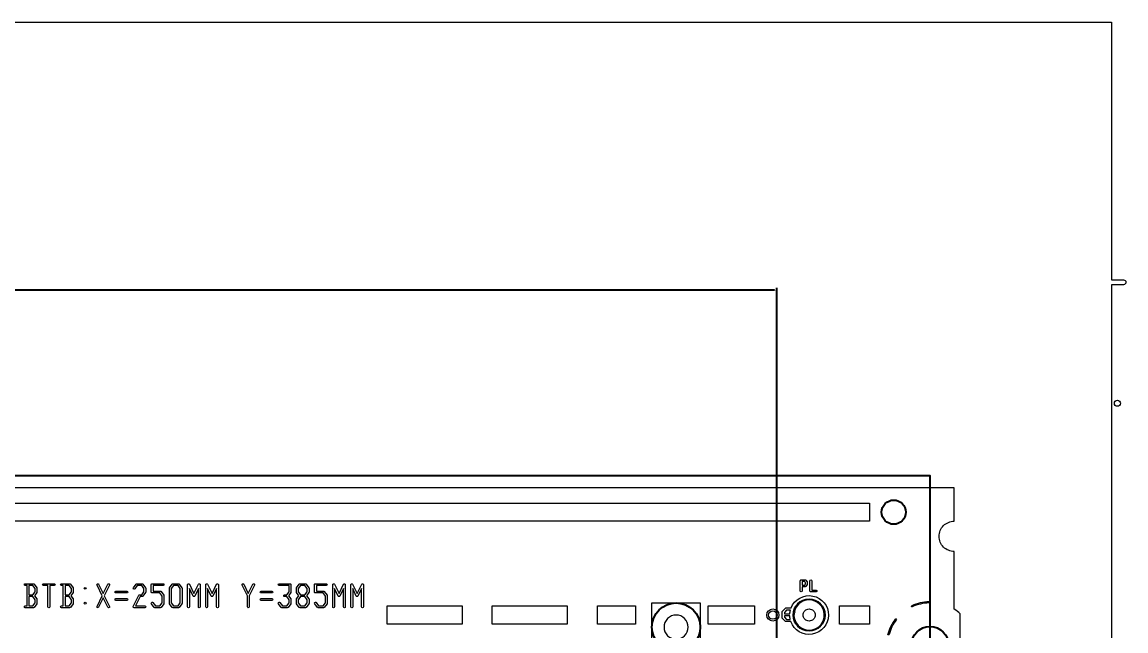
# Model space of a CAD drawing. Extents: x 2864 to 3941, y 2420 to 3182.
# Drawn here: x 3228.9 to 3320.2, y 3053.8 to 3104.1 of the extents above; entities that cross this region are included whole.
import ezdxf

# ---------------------------------------------------------------- set-up
doc = ezdxf.new("R2010")
doc.units = 0
doc.layers.get('0').update_dxf_attribs({"lineweight": 0})
doc.layers.get('Defpoints').update_dxf_attribs({"lineweight": 0})
doc.layers.add('emia-t-dxf', color=4, linetype='Continuous')
doc.layers.add('尺寸线', color=3, linetype='Continuous')
doc.styles.get("Standard").update_dxf_attribs({"font": 'simplex.shx', "height": 2.7})
doc.dimstyles.get("Standard").update_dxf_attribs({"dimtxt": 6, "dimasz": 0.18, "dimexe": 0.18, "dimexo": 0.0625, "dimgap": 0.09, "dimtad": 0, "dimzin": 0, "dimdsep": 46, "dimtxsty": 'Standard', "dimcen": 0.09, "dimadec": 0, "dimazin": 0, "dimtfac": 1, "dimtdec": 4, "dimtofl": 0, "dimtmove": 0, "dimatfit": 3, "dimfxl": 0, "dimtolj": 1, "dimtzin": 0, "dimarcsym": 0})

# ---------------------------------------------------------------- blocks, each defined once
blk = doc.blocks.new('*D8')
at = {"layer": 'Defpoints', "color": 0, "linetype": 'Continuous'}
for p in [(3291.338, 3081.919), (3072.138, 3048.956), (3291.338, 3048.956)]:
    blk.add_point(p, dxfattribs=at)
at = {"layer": '尺寸线', "color": 0, "linetype": 'Continuous', "lineweight": -2}
for p, q in [((3072.138, 3049.018), (3072.138, 3082.099)), ((3072.318, 3081.919), (3175.22, 3081.919)), ((3291.158, 3081.919), (3188.257, 3081.919)), ((3291.338, 3049.018), (3291.338, 3082.099))]:
    blk.add_line(p, q, dxfattribs=at)
at = {"layer": '尺寸线', "color": 0, "linetype": 'Continuous'}
for points in [[(3072.318, 3081.949), (3072.318, 3081.889), (3072.138, 3081.919)], [(3291.158, 3081.889), (3291.158, 3081.949), (3291.338, 3081.919)]]:
    blk.add_solid(points, dxfattribs=at)
at = {"layer": '尺寸线', "color": 0, "linetype": 'Continuous', "insert": (3181.738, 3081.919), "char_height": 2.7, "attachment_point": 5}
blk.add_mtext('\\A1;219.20', dxfattribs=at)

msp = doc.modelspace()

# ---------------------------------------------------------------- linework, layer by layer
for p, q in [((3229.41, 3055.669), (3229.187, 3055.669)), ((3232.41, 3055.669), (3232.187, 3055.669))]:
    msp.add_line(p, q)
at = {"linetype": 'Continuous'}
for points in [[(3038.011, 2642.369, -1), (3038.011, 2642.769), (3039.011, 2642.769), (3039.011, 2659.569), (3039.011, 2862.369), (3038.011, 2862.369, -1), (3038.011, 2862.769), (3039.011, 2862.769), (3039.011, 3065.569), (3039.011, 3082.369), (3038.011, 3082.369, -1), (3038.011, 3082.769), (3039.011, 3082.769), (3039.011, 3104.069), (3052.011, 3104.069), (3306.011, 3104.069), (3319.011, 3104.069), (3319.011, 3082.769), (3320.011, 3082.769, -1), (3320.011, 3082.369), (3319.011, 3082.369), (3319.011, 3065.569)], [(3306.011, 2958.819), (3306.011, 3049.575, 0.044688), (3306.511, 3049.978), (3306.511, 3055.159, 0.044688), (3306.011, 3055.562), (3306.011, 3060.319, -0.414215), (3304.761, 3061.569, -0.414215), (3306.011, 3062.819), (3306.011, 3065.569), (3052.011, 3065.569), (3052.011, 3062.819, -0.414215), (3053.261, 3061.569, -0.414215), (3052.011, 3060.319), (3052.011, 3055.562, 0.044688), (3051.511, 3055.159), (3051.511, 3049.978, 0.044688), (3052.011, 3049.575), (3052.011, 2865.562, 0.044688)], [(3319.011, 3065.569), (3319.011, 2862.769), (3320.011, 2862.769, -1), (3320.011, 2862.369), (3319.011, 2862.369), (3319.011, 2667.069), (3317.061, 2667.069), (3317.061, 2658.069), (3319.011, 2658.069), (3319.011, 2642.769), (3320.011, 2642.769, -1), (3320.011, 2642.369), (3319.011, 2642.369), (3319.011, 2621.069), (3306.011, 2621.069)], [(3229.187, 3055.669, -1), (3229.187, 3055.821), (3229.334, 3055.821), (3229.334, 3056.663), (3229.334, 3057.504), (3229.187, 3057.504, -1), (3229.187, 3057.657), (3229.41, 3057.657), (3229.856, 3057.657, -0.240361), (3229.918, 3057.625), (3230.141, 3057.319, -0.159612), (3230.156, 3057.274), (3230.156, 3056.969, -0.159612), (3230.141, 3056.924), (3229.951, 3056.663), (3230.141, 3056.402, -0.159612), (3230.156, 3056.357), (3230.156, 3056.051, -0.159612), (3230.141, 3056.006), (3229.918, 3055.7, -0.240361), (3229.856, 3055.669), (3229.41, 3055.669)], [(3232.187, 3055.669, -1), (3232.187, 3055.821), (3232.334, 3055.821), (3232.334, 3056.663), (3232.334, 3057.504), (3232.187, 3057.504, -1), (3232.187, 3057.657), (3232.41, 3057.657), (3232.856, 3057.657, -0.240361), (3232.918, 3057.625), (3233.141, 3057.319, -0.159612), (3233.156, 3057.274), (3233.156, 3056.969, -0.159612), (3233.141, 3056.924), (3232.951, 3056.663), (3233.141, 3056.402, -0.159612), (3233.156, 3056.357), (3233.156, 3056.051, -0.159612), (3233.141, 3056.006), (3232.918, 3055.7, -0.240361), (3232.856, 3055.669), (3232.41, 3055.669)], [(3235.119, 3055.778), (3235.549, 3056.663), (3235.119, 3057.547, -1), (3235.256, 3057.614), (3235.634, 3056.837)], [(3235.634, 3056.837), (3236.011, 3057.614, -1), (3236.148, 3057.547), (3235.718, 3056.663), (3236.148, 3055.778, -1), (3236.011, 3055.712), (3235.634, 3056.488)], [(3238.119, 3055.778), (3238.565, 3056.696, -0.287753), (3238.634, 3056.739), (3238.818, 3056.739), (3239.004, 3056.993), (3239.004, 3057.25), (3238.818, 3057.504), (3238.449, 3057.504), (3238.249, 3057.23, -1), (3238.126, 3057.319), (3238.349, 3057.625, -0.240361), (3238.411, 3057.657), (3238.856, 3057.657, -0.240361), (3238.918, 3057.625), (3239.141, 3057.319, -0.159612), (3239.156, 3057.274), (3239.156, 3056.969, -0.159612), (3239.141, 3056.924), (3238.918, 3056.618, -0.240361), (3238.856, 3056.586), (3238.681, 3056.586), (3238.309, 3055.821)], [(3242.611, 3055.745), (3242.611, 3057.58, -0.796906), (3242.756, 3057.613), (3243.134, 3056.837)], [(3242.764, 3057.249), (3242.764, 3055.745, -1), (3242.611, 3055.745)], [(3243.504, 3057.249), (3243.202, 3056.629, -0.625713), (3243.065, 3056.629), (3242.764, 3057.249)], [(3243.134, 3056.837), (3243.511, 3057.613, -0.796918), (3243.656, 3057.58), (3243.656, 3055.745, -1), (3243.504, 3055.745), (3243.504, 3057.249)], [(3244.111, 3055.745), (3244.111, 3057.58, -0.796906), (3244.256, 3057.613), (3244.634, 3056.837)], [(3244.264, 3057.249), (3244.264, 3055.745, -1), (3244.111, 3055.745)], [(3245.004, 3057.249), (3244.702, 3056.629, -0.625713), (3244.565, 3056.629), (3244.264, 3057.249)], [(3244.634, 3056.837), (3245.011, 3057.613, -0.796918), (3245.156, 3057.58), (3245.156, 3055.745, -1), (3245.004, 3055.745), (3245.004, 3057.249)], [(3247.119, 3057.547, -1), (3247.256, 3057.614), (3247.634, 3056.837)], [(3247.634, 3056.837), (3248.011, 3057.614, -1), (3248.148, 3057.547), (3247.71, 3056.645), (3247.71, 3055.745, -1), (3247.557, 3055.745), (3247.557, 3056.645), (3247.119, 3057.547)], [(3254.611, 3055.745), (3254.611, 3057.58, -0.796906), (3254.756, 3057.613), (3255.134, 3056.837)], [(3254.764, 3057.249), (3254.764, 3055.745, -1), (3254.611, 3055.745)], [(3255.504, 3057.249), (3255.202, 3056.629, -0.625713), (3255.065, 3056.629), (3254.764, 3057.249)], [(3255.134, 3056.837), (3255.511, 3057.613, -0.796918), (3255.656, 3057.58), (3255.656, 3055.745, -1), (3255.504, 3055.745), (3255.504, 3057.249)], [(3256.111, 3055.745), (3256.111, 3057.58, -0.796906), (3256.256, 3057.613), (3256.634, 3056.837)], [(3256.264, 3057.249), (3256.264, 3055.745, -1), (3256.111, 3055.745)], [(3257.004, 3057.249), (3256.702, 3056.629, -0.625713), (3256.565, 3056.629), (3256.264, 3057.249)], [(3256.634, 3056.837), (3257.011, 3057.613, -0.796918), (3257.156, 3057.58), (3257.156, 3055.745, -1), (3257.004, 3055.745), (3257.004, 3057.249)], [(3235.634, 3056.488), (3235.256, 3055.712, -1), (3235.119, 3055.778)], [(3238.309, 3055.821), (3239.08, 3055.821, -1), (3239.08, 3055.669), (3238.187, 3055.669, -0.554724), (3238.119, 3055.778)], [(3303.924, 3056.168, -1), (3303.927, 3056.068, 0.102495), (3302.543, 3055.746, -1), (3302.502, 3055.837)], [(3292.805, 3055.396), (3292.816, 3055.385, -0.394811), (3292.815, 3055.262), (3292.769, 3055.212, 0.028825), (3292.761, 3055.069)], [(3301.136, 3054.735, -1), (3301.216, 3054.675, 0.097325), (3300.627, 3053.461, -1), (3300.53, 3053.486)]]:
    msp.add_lwpolyline(points, format="xyb", dxfattribs=at)
for points in [[(3319.261, 3072.569, -0.414222), (3319.511, 3072.819, -0.414222), (3319.761, 3072.569, -0.414222), (3319.511, 3072.319, -0.414222)], [(3230.687, 3057.504, -1), (3230.687, 3057.657), (3231.134, 3057.657), (3231.58, 3057.657, -1), (3231.58, 3057.504), (3231.21, 3057.504), (3231.21, 3055.745, -1), (3231.057, 3055.745), (3231.057, 3057.504)], [(3239.611, 3056.969), (3239.611, 3057.58, -0.414239), (3239.687, 3057.657), (3240.58, 3057.657, -1), (3240.58, 3057.504), (3239.764, 3057.504), (3239.764, 3057.045), (3240.356, 3057.045, -0.240361), (3240.418, 3057.013), (3240.641, 3056.708, -0.159612), (3240.656, 3056.662), (3240.656, 3056.051, -0.159612), (3240.641, 3056.006), (3240.418, 3055.7, -0.240361), (3240.356, 3055.669), (3239.911, 3055.669, -0.240361), (3239.849, 3055.7), (3239.626, 3056.006, -1), (3239.749, 3056.096), (3239.949, 3055.821), (3240.318, 3055.821), (3240.504, 3056.076), (3240.504, 3056.638), (3240.318, 3056.892), (3239.687, 3056.892, -0.414239)], [(3241.111, 3056.051), (3241.111, 3057.274, -0.159612), (3241.126, 3057.319), (3241.349, 3057.625, -0.240361), (3241.411, 3057.657), (3241.856, 3057.657, -0.240361), (3241.918, 3057.625), (3242.141, 3057.319, -0.159612), (3242.156, 3057.274), (3242.156, 3056.051, -0.159612), (3242.141, 3056.006), (3241.918, 3055.7, -0.240361), (3241.856, 3055.669), (3241.411, 3055.669, -0.240361), (3241.349, 3055.7), (3241.126, 3056.006, -0.159612)], [(3250.126, 3056.006, -1), (3250.249, 3056.096), (3250.449, 3055.821), (3250.818, 3055.821), (3251.004, 3056.076), (3251.004, 3056.332), (3250.818, 3056.586), (3250.634, 3056.586, -1), (3250.634, 3056.739), (3250.818, 3056.739), (3251.004, 3056.993), (3251.004, 3057.504), (3250.187, 3057.504, -1), (3250.187, 3057.657), (3251.08, 3057.657, -0.414239), (3251.156, 3057.58), (3251.156, 3056.969, -0.159612), (3251.141, 3056.924), (3250.951, 3056.663), (3251.141, 3056.402, -0.159612), (3251.156, 3056.357), (3251.156, 3056.051, -0.159612), (3251.141, 3056.006), (3250.918, 3055.7, -0.240361), (3250.856, 3055.669), (3250.411, 3055.669, -0.240361), (3250.349, 3055.7)], [(3251.611, 3056.051), (3251.611, 3056.357, -0.159612), (3251.626, 3056.402), (3251.816, 3056.663), (3251.626, 3056.924, -0.159612), (3251.611, 3056.969), (3251.611, 3057.274, -0.159612), (3251.626, 3057.319), (3251.849, 3057.625, -0.240361), (3251.911, 3057.657), (3252.356, 3057.657, -0.240361), (3252.418, 3057.625), (3252.641, 3057.319, -0.159612), (3252.656, 3057.274), (3252.656, 3056.969, -0.159612), (3252.641, 3056.924), (3252.451, 3056.663), (3252.641, 3056.402, -0.159612), (3252.656, 3056.357), (3252.656, 3056.051, -0.159612), (3252.641, 3056.006), (3252.418, 3055.7, -0.240361), (3252.356, 3055.669), (3251.911, 3055.669, -0.240361), (3251.849, 3055.7), (3251.626, 3056.006, -0.159612)], [(3253.111, 3056.969), (3253.111, 3057.58, -0.414239), (3253.187, 3057.657), (3254.08, 3057.657, -1), (3254.08, 3057.504), (3253.264, 3057.504), (3253.264, 3057.045), (3253.856, 3057.045, -0.240361), (3253.918, 3057.013), (3254.141, 3056.708, -0.159612), (3254.156, 3056.662), (3254.156, 3056.051, -0.159612), (3254.141, 3056.006), (3253.918, 3055.7, -0.240361), (3253.856, 3055.669), (3253.411, 3055.669, -0.240361), (3253.349, 3055.7), (3253.126, 3056.006, -1), (3253.249, 3056.096), (3253.449, 3055.821), (3253.818, 3055.821), (3254.004, 3056.076), (3254.004, 3056.638), (3253.818, 3056.892), (3253.187, 3056.892, -0.414239)], [(3293.284, 3057.052), (3293.284, 3057.479), (3293.284, 3057.907, -0.414239), (3293.354, 3057.977), (3293.682, 3057.977, -0.234442), (3293.738, 3057.949), (3293.847, 3057.807, -0.166397), (3293.861, 3057.764), (3293.861, 3057.622, -0.166398), (3293.847, 3057.579), (3293.738, 3057.437, -0.234442), (3293.682, 3057.409), (3293.424, 3057.409), (3293.424, 3057.052, -1)], [(3294.084, 3057.052), (3294.084, 3057.907, -1), (3294.224, 3057.907), (3294.224, 3057.122), (3294.591, 3057.122, -1), (3294.591, 3056.982), (3294.154, 3056.982, -0.414239)], [(3236.687, 3056.892, -1), (3236.687, 3057.045), (3237.58, 3057.045, -1), (3237.58, 3056.892)], [(3236.687, 3056.281, -1), (3236.687, 3056.433), (3237.58, 3056.433, -1), (3237.58, 3056.281)], [(3248.687, 3056.892, -1), (3248.687, 3057.045), (3249.58, 3057.045, -1), (3249.58, 3056.892)], [(3248.687, 3056.281, -1), (3248.687, 3056.433), (3249.58, 3056.433, -1), (3249.58, 3056.281)], [(3291.786, 3054.853), (3291.786, 3055.088), (3291.786, 3055.323, -0.190123), (3291.81, 3055.385), (3292.028, 3055.62, -0.209079), (3292.094, 3055.649), (3292.52, 3055.649, -5.530988), (3292.505, 3054.528), (3292.094, 3054.528, -0.209079), (3292.028, 3054.557), (3291.81, 3054.792, -0.190123)], [(3291.966, 3055.178), (3292.415, 3055.178, -0.04604), (3292.462, 3055.469), (3292.133, 3055.469), (3291.966, 3055.288)], [(3293.511, 3055.069, -0.414217), (3294.011, 3055.569, -0.414217), (3294.511, 3055.069, -0.414217), (3294.011, 3054.569, -0.414217)], [(3282.011, 3054.069, 0.414216), (3283.011, 3053.069, 0.414216), (3284.011, 3054.069, 0.414216), (3283.011, 3055.069, 0.414216)], [(3291.966, 3054.889), (3292.133, 3054.708), (3292.452, 3054.708, -0.045869), (3292.413, 3054.998), (3291.966, 3054.998)]]:
    msp.add_lwpolyline(points, format="xyb", close=True, dxfattribs=at)
for points in [[(3180.289, 3062.819), (3180.289, 3064.319), (3299.011, 3064.319), (3299.011, 3062.819)], [(3229.487, 3056.739), (3229.818, 3056.739), (3230.004, 3056.993), (3230.004, 3057.25), (3229.818, 3057.504), (3229.487, 3057.504)], [(3232.487, 3056.739), (3232.818, 3056.739), (3233.004, 3056.993), (3233.004, 3057.25), (3232.818, 3057.504), (3232.487, 3057.504)], [(3241.264, 3056.076), (3241.449, 3055.821), (3241.818, 3055.821), (3242.004, 3056.076), (3242.004, 3057.25), (3241.818, 3057.504), (3241.449, 3057.504), (3241.264, 3057.25)], [(3251.764, 3056.993), (3251.949, 3056.739), (3252.318, 3056.739), (3252.504, 3056.993), (3252.504, 3057.25), (3252.318, 3057.504), (3251.949, 3057.504), (3251.764, 3057.25)], [(3293.424, 3057.549), (3293.648, 3057.549), (3293.721, 3057.646), (3293.721, 3057.74), (3293.648, 3057.837), (3293.424, 3057.837)], [(3229.487, 3055.821), (3229.818, 3055.821), (3230.004, 3056.076), (3230.004, 3056.332), (3229.818, 3056.586), (3229.487, 3056.586)], [(3232.487, 3055.821), (3232.818, 3055.821), (3233.004, 3056.076), (3233.004, 3056.332), (3232.818, 3056.586), (3232.487, 3056.586)], [(3251.764, 3056.076), (3251.949, 3055.821), (3252.318, 3055.821), (3252.504, 3056.076), (3252.504, 3056.332), (3252.318, 3056.586), (3251.949, 3056.586), (3251.764, 3056.332)], [(3259.111, 3054.319), (3259.111, 3055.819), (3265.311, 3055.819), (3265.311, 3054.319)], [(3267.811, 3054.319), (3267.811, 3055.819), (3274.011, 3055.819), (3274.011, 3054.319)], [(3276.511, 3054.319), (3276.511, 3055.819), (3279.64, 3055.819), (3279.64, 3054.319)], [(3281.011, 3052.069), (3281.011, 3056.069), (3285.011, 3056.069), (3285.011, 3052.069)], [(3285.653, 3054.319), (3285.653, 3055.819), (3289.49, 3055.819), (3289.49, 3054.319)], [(3296.512, 3054.319), (3296.512, 3055.819), (3299.011, 3055.819), (3299.011, 3054.319)]]:
    msp.add_lwpolyline(points, close=True, dxfattribs=at)
for centre, radius in [((3234.134, 3057.274), 0.0762), ((3234.134, 3056.051), 0.0762), ((3291.011, 3055.069), 0.5), ((3291.011, 3055.069), 0.35)]:
    msp.add_circle(centre, radius)
for centre, radius, start, end in [((3294.011, 3055.069), 1.25, 180.00001, 164.80732), ((3304.011, 3052.569), 3.6, 91.38484, 114.79289), ((3304.011, 3052.569), 3.6, 142.99596, 165.23072)]:
    msp.add_arc(centre, radius, start, end)
at = {"layer": 'emia-t-dxf', "linetype": 'Continuous'}
msp.add_lwpolyline([(3054.011, 2661.569), (3304.011, 2661.569), (3304.011, 3066.569), (3054.011, 3066.569)], close=True, dxfattribs=at)
at = {"layer": 'emia-t-dxf'}
for centre, radius in [((3301.011, 3063.569), 1), ((3294.011, 3055.069), 1.3), ((3283.011, 3054.069), 2), ((3304.011, 3052.569), 1.55)]:
    msp.add_circle(centre, radius, dxfattribs=at)

# ---------------------------------------------------------------- dimensions: what is measured, and where the dimension line sits
at = {"layer": '尺寸线', "linetype": 'Continuous'}
dim = msp.add_aligned_dim(p1=(3072.138, 3048.956), p2=(3291.338, 3048.956), distance=32.963, dimstyle='Standard', dxfattribs=at)
dim.commit()
dim.dimension.update_dxf_attribs({"geometry": '*D8', "text_midpoint": (3181.738, 3081.919)})

doc.saveas('drawing.dxf')
